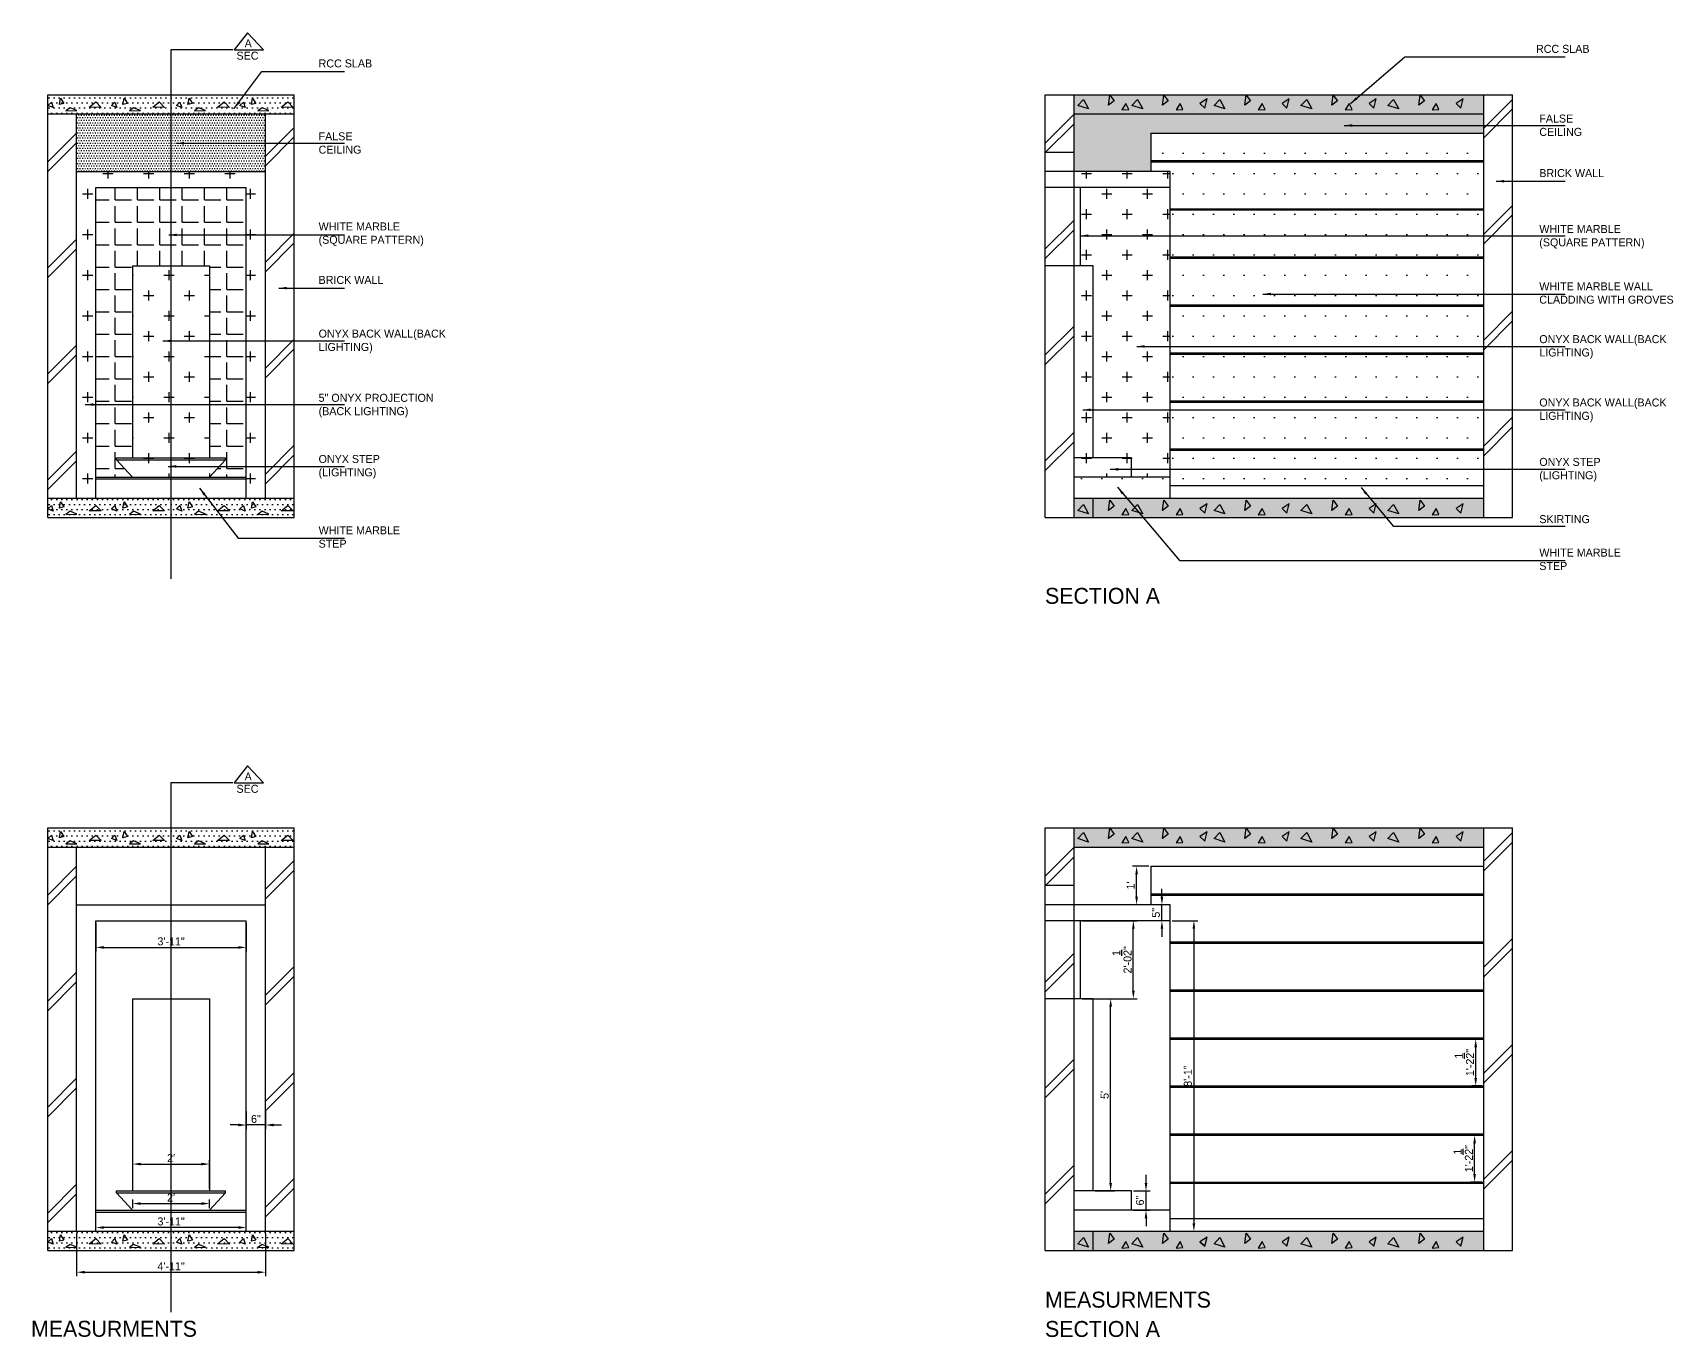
# Model space of a CAD drawing. Header units: millimetres. Extents: x 1176 to 3884, y -586 to 854.
# Drawn here: x 3020 to 3532, y -586 to -178 of the extents above; entities that cross this region are included whole.
import ezdxf

# ---------------------------------------------------------------- set-up
doc = ezdxf.new("R2010")
doc.units = ezdxf.units.MM
doc.dimstyles.new('ISO-25', dxfattribs={"dimtxt": 2.5, "dimasz": 2.5, "dimexe": 1.25, "dimexo": 0.625, "dimtad": 1, "dimlunit": 4, "dimtxsty": 'Standard', "dimcen": 2.5, "dimadec": 0, "dimazin": 0, "dimtfac": 1, "dimtmove": 0, "dimatfit": 3, "dimfxl": 1, "dimarcsym": 0})
pattern_1 = [(0, (140.552, 0), (6.35, 6.35), [3.175, -9.525]), (90, (142.14, -1.5875), (-6.35, 6.35), [3.175, -9.525])]

# ---------------------------------------------------------------- blocks, each defined once
blk = doc.blocks.new('*D29')
at = {"color": 0, "lineweight": -2}
for p, q in [((3039.43, -550.74), (3039.43, -550.12)), ((3083.93, -551.37), (3041.93, -551.37)), ((3086.43, -550.74), (3086.43, -550.12))]:
    blk.add_line(p, q, dxfattribs=at)
at = {"color": 0}
for points in [[(3041.93, -550.95), (3041.93, -551.78), (3039.43, -551.37)], [(3083.93, -550.95), (3083.93, -551.78), (3086.43, -551.37)]]:
    blk.add_solid(points, dxfattribs=at)
at = {"layer": 'Defpoints', "color": 0}
for p in [(3039.43, -551.37), (3039.43, -551.37), (3086.43, -551.37)]:
    blk.add_point(p, dxfattribs=at)
at = {"color": 0, "insert": (3062.93, -549.49), "char_height": 2.5, "attachment_point": 5}
blk.add_mtext('3\'-11"', dxfattribs=at)
blk = doc.blocks.new('*D30')
at = {"color": 0, "lineweight": -2}
for p, q in [((3050.93, -545.34), (3050.93, -542.64)), ((3074.93, -545.34), (3074.93, -542.64)), ((3053.43, -543.89), (3072.43, -543.89))]:
    blk.add_line(p, q, dxfattribs=at)
at = {"color": 0}
for points in [[(3053.43, -543.47), (3053.43, -544.31), (3050.93, -543.89)], [(3072.43, -543.47), (3072.43, -544.31), (3074.93, -543.89)]]:
    blk.add_solid(points, dxfattribs=at)
at = {"layer": 'Defpoints', "color": 0}
for p in [(3050.93, -545.96), (3074.93, -543.89), (3074.93, -545.96)]:
    blk.add_point(p, dxfattribs=at)
at = {"color": 0, "insert": (3062.93, -542.02), "char_height": 2.5, "attachment_point": 5}
blk.add_mtext("2'", dxfattribs=at)
blk = doc.blocks.new('*D31')
at = {"color": 0, "lineweight": -2}
for p, q in [((3050.93, -539.34), (3050.93, -530.31)), ((3053.43, -531.56), (3072.43, -531.56)), ((3074.93, -539.34), (3074.93, -530.31))]:
    blk.add_line(p, q, dxfattribs=at)
at = {"color": 0}
for points in [[(3053.43, -531.14), (3053.43, -531.97), (3050.93, -531.56)], [(3072.43, -531.14), (3072.43, -531.97), (3074.93, -531.56)]]:
    blk.add_solid(points, dxfattribs=at)
at = {"layer": 'Defpoints', "color": 0}
for p in [(3074.93, -531.56), (3050.93, -539.96), (3074.93, -539.96)]:
    blk.add_point(p, dxfattribs=at)
at = {"color": 0, "insert": (3062.93, -529.68), "char_height": 2.5, "attachment_point": 5}
blk.add_mtext("2'", dxfattribs=at)
blk = doc.blocks.new('*D32')
at = {"color": 0, "lineweight": -2}
for p, q in [((3039.43, -456.21), (3039.43, -465.16)), ((3086.43, -456.21), (3086.43, -465.16)), ((3041.93, -463.91), (3083.93, -463.91))]:
    blk.add_line(p, q, dxfattribs=at)
at = {"color": 0}
for points in [[(3041.93, -463.5), (3041.93, -464.33), (3039.43, -463.91)], [(3083.93, -463.5), (3083.93, -464.33), (3086.43, -463.91)]]:
    blk.add_solid(points, dxfattribs=at)
at = {"layer": 'Defpoints', "color": 0}
for p in [(3039.43, -455.59), (3086.43, -455.59), (3086.43, -463.91)]:
    blk.add_point(p, dxfattribs=at)
at = {"color": 0, "insert": (3062.93, -462.04), "char_height": 2.5, "attachment_point": 5}
blk.add_mtext('3\'-11"', dxfattribs=at)
blk = doc.blocks.new('*D33')
at = {"color": 0, "lineweight": -2}
for p, q in [((3086.43, -515.09), (3086.43, -520.61)), ((3092.43, -515.09), (3092.43, -520.61)), ((3083.93, -519.36), (3081.43, -519.36)), ((3092.43, -519.36), (3086.43, -519.36)), ((3094.93, -519.36), (3097.43, -519.36))]:
    blk.add_line(p, q, dxfattribs=at)
at = {"color": 0}
for points in [[(3083.93, -518.95), (3083.93, -519.78), (3086.43, -519.36)], [(3094.93, -518.95), (3094.93, -519.78), (3092.43, -519.36)]]:
    blk.add_solid(points, dxfattribs=at)
at = {"layer": 'Defpoints', "color": 0}
for p in [(3086.43, -514.47), (3092.43, -514.47), (3086.43, -519.36)]:
    blk.add_point(p, dxfattribs=at)
at = {"color": 0, "insert": (3089.43, -517.49), "char_height": 2.5, "attachment_point": 5}
blk.add_mtext('6"', dxfattribs=at)
blk = doc.blocks.new('*D34')
at = {"color": 0, "lineweight": -2}
for p, q in [((3033.43, -553.19), (3033.43, -566.58)), ((3092.43, -553.19), (3092.43, -566.58)), ((3035.93, -565.33), (3089.93, -565.33))]:
    blk.add_line(p, q, dxfattribs=at)
at = {"color": 0}
for points in [[(3035.93, -564.91), (3035.93, -565.75), (3033.43, -565.33)], [(3089.93, -564.91), (3089.93, -565.75), (3092.43, -565.33)]]:
    blk.add_solid(points, dxfattribs=at)
at = {"layer": 'Defpoints', "color": 0}
for p in [(3033.43, -552.56), (3092.43, -552.56), (3092.43, -565.33)]:
    blk.add_point(p, dxfattribs=at)
at = {"color": 0, "insert": (3062.93, -563.45), "char_height": 2.5, "attachment_point": 5}
blk.add_mtext('4\'-11"', dxfattribs=at)
blk = doc.blocks.new('*D35')
at = {"color": 0, "lineweight": -2}
for p, q in [((3367.48, -537.46), (3367.48, -534.96)), ((3363.62, -539.96), (3368.73, -539.96)), ((3367.48, -545.96), (3367.48, -539.96)), ((3363.62, -545.96), (3368.73, -545.96)), ((3367.48, -548.46), (3367.48, -550.96))]:
    blk.add_line(p, q, dxfattribs=at)
at = {"color": 0}
for points in [[(3367.06, -537.46), (3367.89, -537.46), (3367.48, -539.96)], [(3367.06, -548.46), (3367.89, -548.46), (3367.48, -545.96)]]:
    blk.add_solid(points, dxfattribs=at)
at = {"layer": 'Defpoints', "color": 0}
for p in [(3363, -539.96), (3367.48, -539.96), (3363, -545.96)]:
    blk.add_point(p, dxfattribs=at)
at = {"color": 0, "insert": (3365.6, -542.96), "char_height": 2.5, "attachment_point": 5, "rotation": 90}
blk.add_mtext('6"', dxfattribs=at)
blk = doc.blocks.new('*D37')
at = {"color": 0, "lineweight": -2}
for p, q in [((3351.62, -479.96), (3357.69, -479.96)), ((3356.44, -537.46), (3356.44, -482.46)), ((3351.62, -539.96), (3357.69, -539.96))]:
    blk.add_line(p, q, dxfattribs=at)
at = {"color": 0}
for points in [[(3356.02, -482.46), (3356.86, -482.46), (3356.44, -479.96)], [(3356.02, -537.46), (3356.86, -537.46), (3356.44, -539.96)]]:
    blk.add_solid(points, dxfattribs=at)
at = {"layer": 'Defpoints', "color": 0}
for p in [(3351, -479.96), (3356.44, -479.96), (3351, -539.96)]:
    blk.add_point(p, dxfattribs=at)
at = {"color": 0, "insert": (3354.57, -509.96), "char_height": 2.5, "attachment_point": 5, "rotation": 90}
blk.add_mtext("5'", dxfattribs=at)
blk = doc.blocks.new('*D38')
at = {"color": 0, "lineweight": -2}
for p, q in [((3375.62, -455.59), (3383.69, -455.59)), ((3382.44, -458.09), (3382.44, -550.06)), ((3375.62, -552.56), (3383.69, -552.56))]:
    blk.add_line(p, q, dxfattribs=at)
at = {"color": 0}
for points in [[(3382.02, -458.09), (3382.85, -458.09), (3382.44, -455.59)], [(3382.02, -550.06), (3382.85, -550.06), (3382.44, -552.56)]]:
    blk.add_solid(points, dxfattribs=at)
at = {"layer": 'Defpoints', "color": 0}
for p in [(3375, -455.59), (3375, -552.56), (3382.44, -552.56)]:
    blk.add_point(p, dxfattribs=at)
at = {"color": 0, "insert": (3380.56, -504.08), "char_height": 2.5, "attachment_point": 5, "rotation": 90}
blk.add_mtext('8\'-1"', dxfattribs=at)
blk = doc.blocks.new('*D39')
at = {"color": 0, "lineweight": -2}
for p, q in [((3347.62, -455.59), (3364.77, -455.59)), ((3363.52, -477.46), (3363.52, -458.09)), ((3347.62, -479.96), (3364.77, -479.96))]:
    blk.add_line(p, q, dxfattribs=at)
at = {"color": 0}
for points in [[(3363.11, -458.09), (3363.94, -458.09), (3363.52, -455.59)], [(3363.11, -477.46), (3363.94, -477.46), (3363.52, -479.96)]]:
    blk.add_solid(points, dxfattribs=at)
at = {"layer": 'Defpoints', "color": 0}
for p in [(3347, -455.59), (3363.52, -455.59), (3347, -479.96)]:
    blk.add_point(p, dxfattribs=at)
at = {"color": 0, "insert": (3359.98, -467.78), "char_height": 2.5, "attachment_point": 5, "rotation": 90}
blk.add_mtext('2\'-0{\\H1.000000x;\\S1/2;}"', dxfattribs=at)
blk = doc.blocks.new('*D40')
at = {"color": 0, "lineweight": -2}
for p, q in [((3368.37, -438.56), (3363.3, -438.56)), ((3364.55, -448.09), (3364.55, -441.06)), ((3368.37, -450.59), (3363.3, -450.59))]:
    blk.add_line(p, q, dxfattribs=at)
at = {"color": 0}
for points in [[(3364.13, -441.06), (3364.96, -441.06), (3364.55, -438.56)], [(3364.13, -448.09), (3364.96, -448.09), (3364.55, -450.59)]]:
    blk.add_solid(points, dxfattribs=at)
at = {"layer": 'Defpoints', "color": 0}
for p in [(3364.55, -438.56), (3369, -438.56), (3369, -450.59)]:
    blk.add_point(p, dxfattribs=at)
at = {"color": 0, "insert": (3362.67, -444.58), "char_height": 2.5, "attachment_point": 5, "rotation": 90}
blk.add_mtext("1'", dxfattribs=at)
blk = doc.blocks.new('*D41')
at = {"color": 0, "lineweight": -2}
for p, q in [((3372.45, -448.09), (3372.45, -445.59)), ((3374.37, -450.59), (3371.2, -450.59)), ((3372.45, -455.59), (3372.45, -450.59)), ((3374.37, -455.59), (3371.2, -455.59)), ((3372.45, -458.09), (3372.45, -460.59))]:
    blk.add_line(p, q, dxfattribs=at)
at = {"color": 0}
for points in [[(3372.03, -448.09), (3372.86, -448.09), (3372.45, -450.59)], [(3372.03, -458.09), (3372.86, -458.09), (3372.45, -455.59)]]:
    blk.add_solid(points, dxfattribs=at)
at = {"layer": 'Defpoints', "color": 0}
for p in [(3372.45, -450.59), (3375, -450.59), (3375, -455.59)]:
    blk.add_point(p, dxfattribs=at)
at = {"color": 0, "insert": (3370.57, -453.09), "char_height": 2.5, "attachment_point": 5, "rotation": 90}
blk.add_mtext('5"', dxfattribs=at)
blk = doc.blocks.new('*D42')
at = {"color": 0, "lineweight": -2}
for p, q in [((3472.37, -522.56), (3468.88, -522.56)), ((3470.13, -534.66), (3470.13, -525.06)), ((3472.37, -537.16), (3468.88, -537.16))]:
    blk.add_line(p, q, dxfattribs=at)
at = {"color": 0}
for points in [[(3469.71, -525.06), (3470.54, -525.06), (3470.13, -522.56)], [(3469.71, -534.66), (3470.54, -534.66), (3470.13, -537.16)]]:
    blk.add_solid(points, dxfattribs=at)
at = {"layer": 'Defpoints', "color": 0}
for p in [(3470.13, -522.56), (3473, -522.56), (3473, -537.16)]:
    blk.add_point(p, dxfattribs=at)
at = {"color": 0, "insert": (3466.58, -529.86), "char_height": 2.5, "attachment_point": 5, "rotation": 90}
blk.add_mtext('1\'-2{\\H1.000000x;\\S1/2;}"', dxfattribs=at)
blk = doc.blocks.new('*D43')
at = {"color": 0, "lineweight": -2}
for p, q in [((3472.37, -492.56), (3469.22, -492.56)), ((3470.47, -504.66), (3470.47, -495.06)), ((3472.37, -507.16), (3469.22, -507.16))]:
    blk.add_line(p, q, dxfattribs=at)
at = {"color": 0}
for points in [[(3470.06, -495.06), (3470.89, -495.06), (3470.47, -492.56)], [(3470.06, -504.66), (3470.89, -504.66), (3470.47, -507.16)]]:
    blk.add_solid(points, dxfattribs=at)
at = {"layer": 'Defpoints', "color": 0}
for p in [(3470.47, -492.56), (3473, -492.56), (3473, -507.16)]:
    blk.add_point(p, dxfattribs=at)
at = {"color": 0, "insert": (3466.93, -499.86), "char_height": 2.5, "attachment_point": 5, "rotation": 90}
blk.add_mtext('1\'-2{\\H1.000000x;\\S1/2;}"', dxfattribs=at)

msp = doc.modelspace()

# ---------------------------------------------------------------- hatches: boundary and pattern name
h = msp.add_hatch()
h.set_pattern_fill('DOTS', color=256, style=0)
h.set_pattern_definition([(0, (1685.754, -1482.8832), (0.79375, 1.5875), [0, -1.5875])])
h.paths.add_polyline_path([(3024.427, -197.634), (3024.427, -203.634), (3101.427, -203.634), (3101.427, -197.634)])
h.paths.add_polyline_path([(3101.427, -329.634), (3101.427, -323.634), (3024.427, -323.634), (3024.427, -329.634)])
h = msp.add_hatch()
h.set_pattern_fill('JIS_LC_8A', color=256, scale=3, style=0)
h.set_pattern_definition([(45, (1615.526, -907.326), (-16.5463, 16.5463), []), (45, (1618.526, -907.326), (-16.5463, 16.5463), [])])
h.paths.add_polyline_path([(3336, -329.634), (3345, -329.634), (3345, -197.634), (3336, -197.634)])
h.paths.add_polyline_path([(3482, -197.634), (3473, -197.634), (3473, -329.634), (3482, -329.634)])
h = msp.add_hatch()
h.set_pattern_fill('DOTS', color=256, style=0)
h.set_pattern_definition([(0, (1615.5258, -1482.8832), (0.79375, 1.5875), [0, -1.5875])])
h.paths.add_polyline_path([(3345, -197.634), (3345, -203.634), (3473, -203.634), (3473, -197.634)])
h.paths.add_polyline_path([(3345, -323.634), (3345, -329.634), (3473, -329.634), (3473, -323.634)])
h = msp.add_hatch()
h.set_pattern_fill('JIS_LC_8A', color=256, scale=3, style=0)
h.paths.add_polyline_path([(3101.427, -203.634), (3092.427, -203.634), (3092.427, -323.634), (3101.427, -323.634)])
h.paths.add_polyline_path([(3033.427, -203.634), (3024.427, -203.634), (3024.427, -323.634), (3033.427, -323.634)])
h = msp.add_hatch()
h.set_pattern_fill('DOTS', color=256, scale=0.5, style=0)
h.paths.add_polyline_path([(3092.427, -221.656), (3092.427, -203.634), (3033.427, -203.634), (3033.427, -221.656)])
h = msp.add_hatch()
h.set_pattern_fill('DOTS', color=256, scale=0.5, style=0)
h.set_pattern_definition([(0, (140.55225, 0), (0.396875, 0.79375), [0, -0.79375])])
h.paths.add_polyline_path([(3345, -203.634), (3345, -221.656), (3369, -221.656), (3369, -209.634), (3473, -209.634), (3473, -203.634)])
h = msp.add_hatch()
h.set_pattern_fill('DOTS', color=256, scale=4, style=0)
h.set_pattern_definition([(0, (140.552, 0), (3.175, 6.35), [0, -6.35])])
h.paths.add_polyline_path([(3375, -248.634), (3375, -263.234), (3473, -263.234), (3473, -248.634)])
h.paths.add_polyline_path([(3369, -209.634), (3369, -218.234), (3473, -218.234), (3473, -209.634)])
h.paths.add_polyline_path([(3473, -233.234), (3473, -218.634), (3369, -218.634), (3369, -221.656), (3375, -221.656), (3375, -233.234)])
h.paths.add_polyline_path([(3375, -233.634), (3375, -248.234), (3473, -248.234), (3473, -233.634)])
h.paths.add_polyline_path([(3375, -263.634), (3375, -278.234), (3473, -278.234), (3473, -263.634)])
h.paths.add_polyline_path([(3375, -278.634), (3375, -293.234), (3473, -293.234), (3473, -278.634)])
h.paths.add_polyline_path([(3375, -293.634), (3375, -308.234), (3473, -308.234), (3473, -293.634)])
h.paths.add_polyline_path([(3375, -308.634), (3375, -319.634), (3473, -319.634), (3473, -308.634)])
h.paths.add_polyline_path([(3375, -323.634), (3375, -317.034), (3345, -317.034), (3345, -323.634)])
h = msp.add_hatch()
h.set_pattern_fill('CROSS', color=256, style=0)
h.paths.add_polyline_path([(3039.427, -221.656), (3033.427, -221.656), (3033.427, -323.634), (3039.427, -323.634)])
h.paths.add_polyline_path([(3092.427, -221.656), (3039.427, -221.656), (3039.427, -226.656), (3092.427, -226.656)])
h.paths.add_polyline_path([(3092.427, -226.656), (3086.427, -226.656), (3086.427, -323.634), (3092.427, -323.634)])
h = msp.add_hatch()
h.set_pattern_fill('CROSS', color=256, style=0)
h.set_pattern_definition(pattern_1)
h.paths.add_polyline_path([(3375, -226.656), (3375, -221.656), (3345, -221.656), (3345, -226.656)])
h = msp.add_hatch()
h.set_pattern_fill('ANGLE', color=256, style=0)
h.set_pattern_definition([(0, (0, 0), (0, 6.985), [5.08, -1.905]), (90, (0, 0), (-6.985, 4e-16), [5.08, -1.905])])
h.paths.add_polyline_path([(3086.427, -226.656), (3039.427, -226.656), (3039.427, -317.034), (3050.927, -317.034), (3045.927, -311.634), (3045.927, -311.034), (3050.927, -311.034), (3050.927, -251.034), (3074.927, -251.034), (3074.927, -311.034), (3079.927, -311.034), (3079.927, -311.634), (3074.927, -317.034), (3086.427, -317.034)])
h = msp.add_hatch()
h.set_pattern_fill('CROSS', color=256, style=0)
h.set_pattern_definition(pattern_1)
h.paths.add_polyline_path([(3351, -311.034), (3363, -311.034), (3363, -317.034), (3375, -317.034), (3375, -226.656), (3345, -226.656), (3345, -251.034), (3351, -251.034)])
h = msp.add_hatch()
h.set_pattern_fill('CROSS', color=256, style=0)
h.paths.add_polyline_path([(3074.927, -251.034), (3050.927, -251.034), (3050.927, -311.034), (3074.927, -311.034)])
h = msp.add_hatch()
h.set_pattern_fill('CROSS', color=256, style=0)
h.set_pattern_definition(pattern_1)
h.paths.add_polyline_path([(3345, -311.034), (3351, -311.034), (3351, -251.034), (3345, -251.034)])
h = msp.add_hatch()
h.set_pattern_fill('CROSS', color=256, style=0)
h.paths.add_polyline_path([(3079.927, -311.634), (3045.927, -311.634), (3050.927, -317.034), (3074.927, -317.034)])
h.paths.add_polyline_path([(3079.927, -311.034), (3045.927, -311.034), (3045.927, -311.634), (3079.927, -311.634)])
h = msp.add_hatch()
h.set_pattern_fill('CROSS', color=256, style=0)
h.set_pattern_definition(pattern_1)
h.paths.add_polyline_path([(3363, -317.034), (3363, -311.034), (3345, -311.034), (3345, -317.034)])
h = msp.add_hatch()
h.set_pattern_fill('DOTS', color=256, style=0)
h.set_pattern_definition([(0, (1685.754, -1711.8137), (0.79375, 1.5875), [0, -1.5875])])
h.paths.add_polyline_path([(3024.427, -426.564), (3024.427, -432.564), (3101.427, -432.564), (3101.427, -426.564)])
h.paths.add_polyline_path([(3101.427, -558.564), (3101.427, -552.564), (3024.427, -552.564), (3024.427, -558.564)])
h = msp.add_hatch()
h.set_pattern_fill('JIS_LC_8A', color=256, scale=3, style=0)
h.set_pattern_definition([(45, (1615.526, -1136.256), (-16.5463, 16.5463), []), (45, (1618.526, -1136.256), (-16.5463, 16.5463), [])])
h.paths.add_polyline_path([(3336, -558.564), (3345, -558.564), (3345, -426.564), (3336, -426.564)])
h.paths.add_polyline_path([(3482, -426.564), (3473, -426.564), (3473, -558.564), (3482, -558.564)])
h = msp.add_hatch()
h.set_pattern_fill('DOTS', color=256, style=0)
h.set_pattern_definition([(0, (1615.5258, -1711.8137), (0.79375, 1.5875), [0, -1.5875])])
h.paths.add_polyline_path([(3345, -426.564), (3345, -432.564), (3473, -432.564), (3473, -426.564)])
h.paths.add_polyline_path([(3345, -552.564), (3345, -558.564), (3473, -558.564), (3473, -552.564)])
h = msp.add_hatch()
h.set_pattern_fill('JIS_LC_8A', color=256, scale=3, style=0)
h.set_pattern_definition([(45, (0, -228.93), (-16.5463, 16.5463), []), (45, (3, -228.93), (-16.5463, 16.5463), [])])
h.paths.add_polyline_path([(3101.427, -432.564), (3092.427, -432.564), (3092.427, -552.564), (3101.427, -552.564)])
h.paths.add_polyline_path([(3033.427, -432.564), (3024.427, -432.564), (3024.427, -552.564), (3033.427, -552.564)])

# ---------------------------------------------------------------- linework, layer by layer
for p, q in [((3086.804, -178.313), (3082.601, -183.595)), ((3091.798, -183.595), (3086.804, -178.313)), ((3062.927, -348.854), (3062.927, -183.524)), ((3062.927, -183.524), (3082.203, -183.524)), ((3082.601, -183.595), (3091.798, -183.595)), ((3024.427, -329.634), (3024.427, -197.634)), ((3024.427, -197.634), (3101.427, -197.634)), ((3028.056, -200.741), (3028.401, -198.747)), ((3028.401, -198.747), (3029.461, -200.36)), ((3047.906, -200.741), (3048.251, -198.747)), ((3048.251, -198.747), (3049.311, -200.36)), ((3068.211, -200.741), (3068.556, -198.747)), ((3068.556, -198.747), (3069.616, -200.36)), ((3088.026, -200.741), (3088.371, -198.747)), ((3088.371, -198.747), (3089.431, -200.36)), ((3101.427, -329.634), (3101.427, -197.634)), ((3336, -329.634), (3336, -197.634)), ((3336, -197.634), (3482, -197.634)), ((3345, -329.634), (3345, -197.634)), ((3346.146, -201.006), (3347.925, -199.088)), ((3347.925, -199.088), (3349.561, -202.072)), ((3355.75, -200.935), (3356.177, -197.738)), ((3357.529, -199.585), (3355.75, -200.935)), ((3356.177, -197.738), (3357.529, -199.585)), ((3363.056, -201.006), (3364.835, -199.088)), ((3364.835, -199.088), (3366.471, -202.072)), ((3372.66, -200.935), (3373.087, -197.738)), ((3374.439, -199.585), (3372.66, -200.935)), ((3373.087, -197.738), (3374.439, -199.585)), ((3386.562, -198.918), (3384.346, -200.376)), ((3385.848, -201.797), (3386.562, -198.918)), ((3388.724, -201.006), (3390.503, -199.088)), ((3390.503, -199.088), (3392.139, -202.072)), ((3398.328, -200.935), (3398.755, -197.738)), ((3400.107, -199.585), (3398.328, -200.935)), ((3398.755, -197.738), (3400.107, -199.585)), ((3412.23, -198.918), (3410.015, -200.376)), ((3411.517, -201.797), (3412.23, -198.918)), ((3415.895, -201.006), (3417.674, -199.088)), ((3417.674, -199.088), (3419.31, -202.072)), ((3425.499, -200.935), (3425.926, -197.738)), ((3427.278, -199.585), (3425.499, -200.935)), ((3425.926, -197.738), (3427.278, -199.585)), ((3439.4, -198.918), (3437.185, -200.376)), ((3438.687, -201.797), (3439.4, -198.918)), ((3443.066, -201.006), (3444.844, -199.088)), ((3444.844, -199.088), (3446.48, -202.072)), ((3452.67, -200.935), (3453.097, -197.738)), ((3454.448, -199.585), (3452.67, -200.935)), ((3453.097, -197.738), (3454.448, -199.585)), ((3466.571, -198.918), (3464.356, -200.376)), ((3465.858, -201.797), (3466.571, -198.918)), ((3473, -329.634), (3473, -197.634)), ((3482, -329.634), (3482, -197.634)), ((3024.427, -200.975), (3025.554, -199.919)), ((3026.134, -201.64), (3024.427, -200.975)), ((3024.427, -203.634), (3101.427, -203.634)), ((3025.554, -199.919), (3026.134, -201.64)), ((3029.461, -200.36), (3028.056, -200.741)), ((3031.375, -201.729), (3030.057, -202.673)), ((3030.057, -202.673), (3033.53, -202.58)), ((3033.53, -202.58), (3031.375, -201.729)), ((3033.427, -323.634), (3033.427, -203.634)), ((3033.427, -323.634), (3033.427, -203.634)), ((3037.327, -201.568), (3039.385, -199.884)), ((3041.071, -201.593), (3037.327, -201.568)), ((3039.385, -199.884), (3041.071, -201.593)), ((3044.277, -200.975), (3045.404, -199.919)), ((3045.984, -201.64), (3044.277, -200.975)), ((3045.404, -199.919), (3045.984, -201.64)), ((3049.311, -200.36), (3047.906, -200.741)), ((3051.225, -201.729), (3049.906, -202.673)), ((3049.906, -202.673), (3053.38, -202.58)), ((3053.38, -202.58), (3051.225, -201.729)), ((3057.177, -201.568), (3059.235, -199.884)), ((3060.921, -201.593), (3057.177, -201.568)), ((3059.235, -199.884), (3060.921, -201.593)), ((3064.582, -200.975), (3065.708, -199.919)), ((3066.289, -201.64), (3064.582, -200.975)), ((3065.708, -199.919), (3066.289, -201.64)), ((3069.616, -200.36), (3068.211, -200.741)), ((3071.529, -201.729), (3070.211, -202.673)), ((3070.211, -202.673), (3073.685, -202.58)), ((3073.685, -202.58), (3071.529, -201.729)), ((3077.481, -201.568), (3079.54, -199.884)), ((3081.226, -201.593), (3077.481, -201.568)), ((3079.54, -199.884), (3081.226, -201.593)), ((3084.397, -200.975), (3085.524, -199.919)), ((3086.104, -201.64), (3084.397, -200.975)), ((3085.524, -199.919), (3086.104, -201.64)), ((3089.431, -200.36), (3088.026, -200.741)), ((3091.344, -201.729), (3090.026, -202.673)), ((3090.026, -202.673), (3093.5, -202.58)), ((3093.5, -202.58), (3091.344, -201.729)), ((3092.427, -323.634), (3092.427, -203.634)), ((3097.297, -201.568), (3099.355, -199.884)), ((3101.041, -201.593), (3097.297, -201.568)), ((3099.355, -199.884), (3101.041, -201.593)), ((3345, -203.634), (3473, -203.634)), ((3349.561, -202.072), (3346.146, -201.006)), ((3361.228, -200.367), (3359.948, -202.356)), ((3359.948, -202.356), (3362.082, -202.214)), ((3362.082, -202.214), (3361.228, -200.367)), ((3366.471, -202.072), (3363.056, -201.006)), ((3378.138, -200.367), (3376.858, -202.356)), ((3376.858, -202.356), (3378.992, -202.214)), ((3378.992, -202.214), (3378.138, -200.367)), ((3385.848, -201.797), (3384.346, -200.376)), ((3384.346, -200.376), (3385.848, -201.797)), ((3392.139, -202.072), (3388.724, -201.006)), ((3403.806, -200.367), (3402.526, -202.356)), ((3402.526, -202.356), (3404.66, -202.214)), ((3404.66, -202.214), (3403.806, -200.367)), ((3411.517, -201.797), (3410.015, -200.376)), ((3410.015, -200.376), (3411.517, -201.797)), ((3419.31, -202.072), (3415.895, -201.006)), ((3430.977, -200.367), (3429.697, -202.356)), ((3429.697, -202.356), (3431.831, -202.214)), ((3431.831, -202.214), (3430.977, -200.367)), ((3438.687, -201.797), (3437.185, -200.376)), ((3437.185, -200.376), (3438.687, -201.797)), ((3446.48, -202.072), (3443.066, -201.006)), ((3458.148, -200.367), (3456.867, -202.356)), ((3456.867, -202.356), (3459.001, -202.214)), ((3459.001, -202.214), (3458.148, -200.367)), ((3465.858, -201.797), (3464.356, -200.376)), ((3464.356, -200.376), (3465.858, -201.797)), ((3369, -209.634), (3473, -209.634)), ((3369, -209.634), (3369, -221.656)), ((3345, -215.656), (3336, -215.656)), ((3369, -218.234), (3473, -218.234)), ((3369, -218.634), (3473, -218.634)), ((3033.427, -221.656), (3092.427, -221.656)), ((3375, -221.656), (3336, -221.656)), ((3375, -323.634), (3375, -221.656)), ((3039.427, -323.634), (3039.427, -226.656)), ((3039.427, -226.656), (3086.427, -226.656)), ((3086.427, -323.634), (3086.427, -226.656)), ((3375, -226.656), (3336, -226.656)), ((3347, -251.034), (3347, -226.656)), ((3375, -233.234), (3473, -233.234)), ((3375, -233.634), (3473, -233.634)), ((3050.927, -251.034), (3050.927, -311.034)), ((3050.927, -251.034), (3074.927, -251.034)), ((3074.927, -251.034), (3074.927, -311.034)), ((3351, -251.034), (3336, -251.034)), ((3351, -311.034), (3351, -251.034)), ((3375, -248.234), (3473, -248.234)), ((3375, -248.634), (3473, -248.634)), ((3375, -263.234), (3473, -263.234)), ((3375, -263.634), (3473, -263.634)), ((3375, -278.234), (3473, -278.234)), ((3375, -278.634), (3473, -278.634)), ((3375, -293.234), (3473, -293.234)), ((3375, -293.634), (3473, -293.634)), ((3045.927, -311.034), (3079.927, -311.034)), ((3045.927, -311.634), (3045.927, -311.034)), ((3045.927, -311.634), (3079.927, -311.634)), ((3045.927, -311.634), (3050.927, -317.034)), ((3079.927, -311.634), (3074.927, -317.034)), ((3079.927, -311.634), (3079.927, -311.034)), ((3363, -311.034), (3345, -311.034)), ((3363, -317.034), (3363, -311.034)), ((3375, -308.234), (3473, -308.234)), ((3375, -308.634), (3473, -308.634)), ((3039.427, -317.034), (3086.427, -317.034)), ((3039.427, -317.634), (3086.427, -317.634)), ((3375, -317.034), (3345, -317.034)), ((3375, -323.634), (3375, -317.034)), ((3375, -319.634), (3473, -319.634)), ((3024.427, -323.634), (3101.427, -323.634)), ((3024.427, -326.975), (3025.554, -325.919)), ((3026.134, -327.64), (3024.427, -326.975)), ((3025.554, -325.919), (3026.134, -327.64)), ((3028.056, -326.741), (3028.401, -324.747)), ((3029.461, -326.36), (3028.056, -326.741)), ((3028.401, -324.747), (3029.461, -326.36)), ((3031.375, -327.729), (3030.057, -328.673)), ((3033.53, -328.58), (3031.375, -327.729)), ((3037.327, -327.568), (3039.385, -325.884)), ((3041.071, -327.593), (3037.327, -327.568)), ((3039.385, -325.884), (3041.071, -327.593)), ((3044.277, -326.975), (3045.404, -325.919)), ((3045.984, -327.64), (3044.277, -326.975)), ((3045.404, -325.919), (3045.984, -327.64)), ((3047.906, -326.741), (3048.251, -324.747)), ((3049.311, -326.36), (3047.906, -326.741)), ((3048.251, -324.747), (3049.311, -326.36)), ((3051.225, -327.729), (3049.906, -328.673)), ((3053.38, -328.58), (3051.225, -327.729)), ((3057.177, -327.568), (3059.235, -325.884)), ((3060.921, -327.593), (3057.177, -327.568)), ((3059.235, -325.884), (3060.921, -327.593)), ((3064.582, -326.975), (3065.708, -325.919)), ((3066.289, -327.64), (3064.582, -326.975)), ((3065.708, -325.919), (3066.289, -327.64)), ((3068.211, -326.741), (3068.556, -324.747)), ((3069.616, -326.36), (3068.211, -326.741)), ((3068.556, -324.747), (3069.616, -326.36)), ((3071.529, -327.729), (3070.211, -328.673)), ((3073.685, -328.58), (3071.529, -327.729)), ((3077.481, -327.568), (3079.54, -325.884)), ((3081.226, -327.593), (3077.481, -327.568)), ((3079.54, -325.884), (3081.226, -327.593)), ((3084.397, -326.975), (3085.524, -325.919)), ((3086.104, -327.64), (3084.397, -326.975)), ((3085.524, -325.919), (3086.104, -327.64)), ((3088.026, -326.741), (3088.371, -324.747)), ((3089.431, -326.36), (3088.026, -326.741)), ((3088.371, -324.747), (3089.431, -326.36)), ((3091.344, -327.729), (3090.026, -328.673)), ((3093.5, -328.58), (3091.344, -327.729)), ((3097.297, -327.568), (3099.355, -325.884)), ((3101.041, -327.593), (3097.297, -327.568)), ((3099.355, -325.884), (3101.041, -327.593)), ((3345, -323.634), (3473, -323.634)), ((3346.146, -327.499), (3347.925, -325.581)), ((3349.561, -328.565), (3346.146, -327.499)), ((3347.925, -325.581), (3349.561, -328.565)), ((3351, -329.634), (3351, -323.634)), ((3355.75, -327.428), (3356.177, -324.231)), ((3357.529, -326.078), (3355.75, -327.428)), ((3356.177, -324.231), (3357.529, -326.078)), ((3361.228, -326.86), (3359.948, -328.849)), ((3362.082, -328.707), (3361.228, -326.86)), ((3363.056, -327.499), (3364.835, -325.581)), ((3366.471, -328.565), (3363.056, -327.499)), ((3364.835, -325.581), (3366.471, -328.565)), ((3372.66, -327.428), (3373.087, -324.231)), ((3374.439, -326.078), (3372.66, -327.428)), ((3373.087, -324.231), (3374.439, -326.078)), ((3378.138, -326.86), (3376.858, -328.849)), ((3378.992, -328.707), (3378.138, -326.86)), ((3386.562, -325.411), (3384.346, -326.869)), ((3385.848, -328.29), (3384.346, -326.869)), ((3384.346, -326.869), (3385.848, -328.29)), ((3385.848, -328.29), (3386.562, -325.411)), ((3388.724, -327.499), (3390.503, -325.581)), ((3392.139, -328.565), (3388.724, -327.499)), ((3390.503, -325.581), (3392.139, -328.565)), ((3398.328, -327.428), (3398.755, -324.231)), ((3400.107, -326.078), (3398.328, -327.428)), ((3398.755, -324.231), (3400.107, -326.078)), ((3403.806, -326.86), (3402.526, -328.849)), ((3404.66, -328.707), (3403.806, -326.86)), ((3412.23, -325.411), (3410.015, -326.869)), ((3411.517, -328.29), (3410.015, -326.869)), ((3410.015, -326.869), (3411.517, -328.29)), ((3411.517, -328.29), (3412.23, -325.411)), ((3415.895, -327.499), (3417.674, -325.581)), ((3419.31, -328.565), (3415.895, -327.499)), ((3417.674, -325.581), (3419.31, -328.565)), ((3425.499, -327.428), (3425.926, -324.231)), ((3427.278, -326.078), (3425.499, -327.428)), ((3425.926, -324.231), (3427.278, -326.078)), ((3430.977, -326.86), (3429.697, -328.849)), ((3431.831, -328.707), (3430.977, -326.86)), ((3439.4, -325.411), (3437.185, -326.869)), ((3438.687, -328.29), (3437.185, -326.869)), ((3437.185, -326.869), (3438.687, -328.29)), ((3438.687, -328.29), (3439.4, -325.411)), ((3443.066, -327.499), (3444.844, -325.581)), ((3446.48, -328.565), (3443.066, -327.499)), ((3444.844, -325.581), (3446.48, -328.565)), ((3452.67, -327.428), (3453.097, -324.231)), ((3454.448, -326.078), (3452.67, -327.428)), ((3453.097, -324.231), (3454.448, -326.078)), ((3458.148, -326.86), (3456.867, -328.849)), ((3459.001, -328.707), (3458.148, -326.86)), ((3466.571, -325.411), (3464.356, -326.869)), ((3465.858, -328.29), (3464.356, -326.869)), ((3464.356, -326.869), (3465.858, -328.29)), ((3465.858, -328.29), (3466.571, -325.411)), ((3024.427, -329.634), (3101.427, -329.634)), ((3030.057, -328.673), (3033.53, -328.58)), ((3049.906, -328.673), (3053.38, -328.58)), ((3070.211, -328.673), (3073.685, -328.58)), ((3090.026, -328.673), (3093.5, -328.58)), ((3336, -329.634), (3482, -329.634)), ((3359.948, -328.849), (3362.082, -328.707)), ((3376.858, -328.849), (3378.992, -328.707)), ((3402.526, -328.849), (3404.66, -328.707)), ((3429.697, -328.849), (3431.831, -328.707)), ((3456.867, -328.849), (3459.001, -328.707)), ((3086.804, -407.244), (3082.601, -412.525)), ((3091.798, -412.525), (3086.804, -407.244)), ((3062.927, -577.785), (3062.927, -412.454)), ((3062.927, -412.454), (3082.203, -412.454)), ((3082.601, -412.525), (3091.798, -412.525)), ((3024.427, -558.564), (3024.427, -426.564)), ((3024.427, -426.564), (3101.427, -426.564)), ((3024.427, -429.906), (3025.554, -428.85)), ((3026.134, -430.57), (3024.427, -429.906)), ((3025.554, -428.85), (3026.134, -430.57)), ((3028.056, -429.672), (3028.401, -427.678)), ((3029.461, -429.29), (3028.056, -429.672)), ((3028.401, -427.678), (3029.461, -429.29)), ((3037.327, -430.498), (3039.385, -428.814)), ((3039.385, -428.814), (3041.071, -430.523)), ((3044.277, -429.906), (3045.404, -428.85)), ((3045.984, -430.57), (3044.277, -429.906)), ((3045.404, -428.85), (3045.984, -430.57)), ((3047.906, -429.672), (3048.251, -427.678)), ((3049.311, -429.29), (3047.906, -429.672)), ((3048.251, -427.678), (3049.311, -429.29)), ((3057.177, -430.498), (3059.235, -428.814)), ((3059.235, -428.814), (3060.921, -430.523)), ((3064.582, -429.906), (3065.708, -428.85)), ((3066.289, -430.57), (3064.582, -429.906)), ((3065.708, -428.85), (3066.289, -430.57)), ((3068.211, -429.672), (3068.556, -427.678)), ((3069.616, -429.29), (3068.211, -429.672)), ((3068.556, -427.678), (3069.616, -429.29)), ((3077.481, -430.498), (3079.54, -428.814)), ((3079.54, -428.814), (3081.226, -430.523)), ((3084.397, -429.906), (3085.524, -428.85)), ((3086.104, -430.57), (3084.397, -429.906)), ((3085.524, -428.85), (3086.104, -430.57)), ((3088.026, -429.672), (3088.371, -427.678)), ((3089.431, -429.29), (3088.026, -429.672)), ((3088.371, -427.678), (3089.431, -429.29)), ((3097.297, -430.498), (3099.355, -428.814)), ((3099.355, -428.814), (3101.041, -430.523)), ((3101.427, -558.564), (3101.427, -426.564)), ((3336, -558.564), (3336, -426.564)), ((3336, -426.564), (3482, -426.564)), ((3345, -558.564), (3345, -426.564)), ((3346.146, -429.937), (3347.925, -428.018)), ((3349.561, -431.003), (3346.146, -429.937)), ((3347.925, -428.018), (3349.561, -431.003)), ((3355.75, -429.866), (3356.177, -426.668)), ((3357.529, -428.516), (3355.75, -429.866)), ((3356.177, -426.668), (3357.529, -428.516)), ((3361.228, -429.297), (3359.948, -431.287)), ((3362.082, -431.145), (3361.228, -429.297)), ((3363.056, -429.937), (3364.835, -428.018)), ((3366.471, -431.003), (3363.056, -429.937)), ((3364.835, -428.018), (3366.471, -431.003)), ((3372.66, -429.866), (3373.087, -426.668)), ((3374.439, -428.516), (3372.66, -429.866)), ((3373.087, -426.668), (3374.439, -428.516)), ((3378.138, -429.297), (3376.858, -431.287)), ((3378.992, -431.145), (3378.138, -429.297)), ((3386.562, -427.849), (3384.346, -429.307)), ((3385.848, -430.728), (3384.346, -429.307)), ((3384.346, -429.307), (3385.848, -430.728)), ((3385.848, -430.728), (3386.562, -427.849)), ((3388.724, -429.937), (3390.503, -428.018)), ((3392.139, -431.003), (3388.724, -429.937)), ((3390.503, -428.018), (3392.139, -431.003)), ((3398.328, -429.866), (3398.755, -426.668)), ((3400.107, -428.516), (3398.328, -429.866)), ((3398.755, -426.668), (3400.107, -428.516)), ((3403.806, -429.297), (3402.526, -431.287)), ((3404.66, -431.145), (3403.806, -429.297)), ((3412.23, -427.849), (3410.015, -429.307)), ((3411.517, -430.728), (3410.015, -429.307)), ((3410.015, -429.307), (3411.517, -430.728)), ((3411.517, -430.728), (3412.23, -427.849)), ((3415.895, -429.937), (3417.674, -428.018)), ((3419.31, -431.003), (3415.895, -429.937)), ((3417.674, -428.018), (3419.31, -431.003)), ((3425.499, -429.866), (3425.926, -426.668)), ((3427.278, -428.516), (3425.499, -429.866)), ((3425.926, -426.668), (3427.278, -428.516)), ((3430.977, -429.297), (3429.697, -431.287)), ((3431.831, -431.145), (3430.977, -429.297)), ((3439.4, -427.849), (3437.185, -429.307)), ((3438.687, -430.728), (3437.185, -429.307)), ((3437.185, -429.307), (3438.687, -430.728)), ((3438.687, -430.728), (3439.4, -427.849)), ((3443.066, -429.937), (3444.844, -428.018)), ((3446.48, -431.003), (3443.066, -429.937)), ((3444.844, -428.018), (3446.48, -431.003)), ((3452.67, -429.866), (3453.097, -426.668)), ((3454.448, -428.516), (3452.67, -429.866)), ((3453.097, -426.668), (3454.448, -428.516)), ((3458.148, -429.297), (3456.867, -431.287)), ((3459.001, -431.145), (3458.148, -429.297)), ((3466.571, -427.849), (3464.356, -429.307)), ((3465.858, -430.728), (3464.356, -429.307)), ((3464.356, -429.307), (3465.858, -430.728)), ((3465.858, -430.728), (3466.571, -427.849)), ((3473, -558.564), (3473, -426.564)), ((3482, -558.564), (3482, -426.564)), ((3024.427, -432.564), (3101.427, -432.564)), ((3031.375, -430.659), (3030.057, -431.604)), ((3030.057, -431.604), (3033.53, -431.511)), ((3033.53, -431.511), (3031.375, -430.659)), ((3033.427, -552.564), (3033.427, -432.564)), ((3033.427, -552.564), (3033.427, -432.564)), ((3041.071, -430.523), (3037.327, -430.498)), ((3051.225, -430.659), (3049.906, -431.604)), ((3049.906, -431.604), (3053.38, -431.511)), ((3053.38, -431.511), (3051.225, -430.659)), ((3060.921, -430.523), (3057.177, -430.498)), ((3071.529, -430.659), (3070.211, -431.604)), ((3070.211, -431.604), (3073.685, -431.511)), ((3073.685, -431.511), (3071.529, -430.659)), ((3081.226, -430.523), (3077.481, -430.498)), ((3091.344, -430.659), (3090.026, -431.604)), ((3090.026, -431.604), (3093.5, -431.511)), ((3093.5, -431.511), (3091.344, -430.659)), ((3092.427, -552.564), (3092.427, -432.564)), ((3101.041, -430.523), (3097.297, -430.498)), ((3345, -432.564), (3473, -432.564)), ((3359.948, -431.287), (3362.082, -431.145)), ((3376.858, -431.287), (3378.992, -431.145)), ((3402.526, -431.287), (3404.66, -431.145)), ((3429.697, -431.287), (3431.831, -431.145)), ((3456.867, -431.287), (3459.001, -431.145)), ((3369, -438.564), (3473, -438.564)), ((3369, -438.564), (3369, -450.586)), ((3345, -444.586), (3336, -444.586)), ((3033.427, -450.586), (3092.427, -450.586)), ((3375, -450.586), (3336, -450.586)), ((3369, -447.164), (3473, -447.164)), ((3369, -447.564), (3473, -447.564)), ((3375, -552.564), (3375, -450.586)), ((3039.427, -552.564), (3039.427, -455.586)), ((3039.427, -455.586), (3086.427, -455.586)), ((3086.427, -552.564), (3086.427, -455.586)), ((3375, -455.586), (3336, -455.586)), ((3347, -479.964), (3347, -455.586)), ((3375, -462.164), (3473, -462.164)), ((3375, -462.564), (3473, -462.564)), ((3050.927, -479.964), (3074.927, -479.964)), ((3050.927, -479.964), (3050.927, -539.964)), ((3074.927, -479.964), (3074.927, -539.964)), ((3351, -479.964), (3336, -479.964)), ((3351, -539.964), (3351, -479.964)), ((3375, -477.164), (3473, -477.164)), ((3375, -477.564), (3473, -477.564)), ((3375, -492.164), (3473, -492.164)), ((3375, -492.564), (3473, -492.564)), ((3375, -507.164), (3473, -507.164)), ((3375, -507.564), (3473, -507.564)), ((3375, -522.164), (3473, -522.164)), ((3375, -522.564), (3473, -522.564)), ((3375, -537.164), (3473, -537.164)), ((3375, -537.564), (3473, -537.564)), ((3045.927, -539.964), (3079.927, -539.964)), ((3045.927, -540.564), (3045.927, -539.964)), ((3045.927, -540.564), (3079.927, -540.564)), ((3045.927, -540.564), (3050.927, -545.964)), ((3079.927, -540.564), (3074.927, -545.964)), ((3079.927, -540.564), (3079.927, -539.964)), ((3363, -539.964), (3345, -539.964)), ((3363, -545.964), (3363, -539.964)), ((3039.427, -545.964), (3086.427, -545.964)), ((3039.427, -546.564), (3086.427, -546.564)), ((3375, -545.964), (3345, -545.964)), ((3375, -552.564), (3375, -545.964)), ((3024.427, -552.564), (3101.427, -552.564)), ((3345, -552.564), (3473, -552.564)), ((3351, -558.564), (3351, -552.564)), ((3355.75, -556.359), (3356.177, -553.161)), ((3356.177, -553.161), (3357.529, -555.009)), ((3372.66, -556.359), (3373.087, -553.161)), ((3373.087, -553.161), (3374.439, -555.009)), ((3375, -548.564), (3473, -548.564)), ((3398.328, -556.359), (3398.755, -553.161)), ((3398.755, -553.161), (3400.107, -555.009)), ((3425.499, -556.359), (3425.926, -553.161)), ((3425.926, -553.161), (3427.278, -555.009)), ((3452.67, -556.359), (3453.097, -553.161)), ((3453.097, -553.161), (3454.448, -555.009)), ((3024.427, -555.906), (3025.554, -554.85)), ((3026.134, -556.57), (3024.427, -555.906)), ((3025.554, -554.85), (3026.134, -556.57)), ((3028.056, -555.672), (3028.401, -553.678)), ((3029.461, -555.29), (3028.056, -555.672)), ((3028.401, -553.678), (3029.461, -555.29)), ((3031.375, -556.659), (3030.057, -557.604)), ((3030.057, -557.604), (3033.53, -557.511)), ((3033.53, -557.511), (3031.375, -556.659)), ((3037.327, -556.498), (3039.385, -554.814)), ((3041.071, -556.523), (3037.327, -556.498)), ((3039.385, -554.814), (3041.071, -556.523)), ((3044.277, -555.906), (3045.404, -554.85)), ((3045.984, -556.57), (3044.277, -555.906)), ((3045.404, -554.85), (3045.984, -556.57)), ((3047.906, -555.672), (3048.251, -553.678)), ((3049.311, -555.29), (3047.906, -555.672)), ((3048.251, -553.678), (3049.311, -555.29)), ((3051.225, -556.659), (3049.906, -557.604)), ((3049.906, -557.604), (3053.38, -557.511)), ((3053.38, -557.511), (3051.225, -556.659)), ((3057.177, -556.498), (3059.235, -554.814)), ((3060.921, -556.523), (3057.177, -556.498)), ((3059.235, -554.814), (3060.921, -556.523)), ((3064.582, -555.906), (3065.708, -554.85)), ((3066.289, -556.57), (3064.582, -555.906)), ((3065.708, -554.85), (3066.289, -556.57)), ((3068.211, -555.672), (3068.556, -553.678)), ((3069.616, -555.29), (3068.211, -555.672)), ((3068.556, -553.678), (3069.616, -555.29)), ((3071.529, -556.659), (3070.211, -557.604)), ((3070.211, -557.604), (3073.685, -557.511)), ((3073.685, -557.511), (3071.529, -556.659)), ((3077.481, -556.498), (3079.54, -554.814)), ((3081.226, -556.523), (3077.481, -556.498)), ((3079.54, -554.814), (3081.226, -556.523)), ((3084.397, -555.906), (3085.524, -554.85)), ((3086.104, -556.57), (3084.397, -555.906)), ((3085.524, -554.85), (3086.104, -556.57)), ((3088.026, -555.672), (3088.371, -553.678)), ((3089.431, -555.29), (3088.026, -555.672)), ((3088.371, -553.678), (3089.431, -555.29)), ((3091.344, -556.659), (3090.026, -557.604)), ((3090.026, -557.604), (3093.5, -557.511)), ((3093.5, -557.511), (3091.344, -556.659)), ((3097.297, -556.498), (3099.355, -554.814)), ((3101.041, -556.523), (3097.297, -556.498)), ((3099.355, -554.814), (3101.041, -556.523)), ((3346.146, -556.43), (3347.925, -554.511)), ((3349.561, -557.496), (3346.146, -556.43)), ((3347.925, -554.511), (3349.561, -557.496)), ((3357.529, -555.009), (3355.75, -556.359)), ((3361.228, -555.79), (3359.948, -557.78)), ((3359.948, -557.78), (3362.082, -557.638)), ((3362.082, -557.638), (3361.228, -555.79)), ((3363.056, -556.43), (3364.835, -554.511)), ((3366.471, -557.496), (3363.056, -556.43)), ((3364.835, -554.511), (3366.471, -557.496)), ((3374.439, -555.009), (3372.66, -556.359)), ((3378.138, -555.79), (3376.858, -557.78)), ((3376.858, -557.78), (3378.992, -557.638)), ((3378.992, -557.638), (3378.138, -555.79)), ((3386.562, -554.342), (3384.346, -555.8)), ((3385.848, -557.221), (3384.346, -555.8)), ((3384.346, -555.8), (3385.848, -557.221)), ((3385.848, -557.221), (3386.562, -554.342)), ((3388.724, -556.43), (3390.503, -554.511)), ((3392.139, -557.496), (3388.724, -556.43)), ((3390.503, -554.511), (3392.139, -557.496)), ((3400.107, -555.009), (3398.328, -556.359)), ((3403.806, -555.79), (3402.526, -557.78)), ((3402.526, -557.78), (3404.66, -557.638)), ((3404.66, -557.638), (3403.806, -555.79)), ((3412.23, -554.342), (3410.015, -555.8)), ((3411.517, -557.221), (3410.015, -555.8)), ((3410.015, -555.8), (3411.517, -557.221)), ((3411.517, -557.221), (3412.23, -554.342)), ((3415.895, -556.43), (3417.674, -554.511)), ((3419.31, -557.496), (3415.895, -556.43)), ((3417.674, -554.511), (3419.31, -557.496)), ((3427.278, -555.009), (3425.499, -556.359)), ((3430.977, -555.79), (3429.697, -557.78)), ((3429.697, -557.78), (3431.831, -557.638)), ((3431.831, -557.638), (3430.977, -555.79)), ((3439.4, -554.342), (3437.185, -555.8)), ((3438.687, -557.221), (3437.185, -555.8)), ((3437.185, -555.8), (3438.687, -557.221)), ((3438.687, -557.221), (3439.4, -554.342)), ((3443.066, -556.43), (3444.844, -554.511)), ((3446.48, -557.496), (3443.066, -556.43)), ((3444.844, -554.511), (3446.48, -557.496)), ((3454.448, -555.009), (3452.67, -556.359)), ((3458.148, -555.79), (3456.867, -557.78)), ((3456.867, -557.78), (3459.001, -557.638)), ((3459.001, -557.638), (3458.148, -555.79)), ((3466.571, -554.342), (3464.356, -555.8)), ((3465.858, -557.221), (3464.356, -555.8)), ((3464.356, -555.8), (3465.858, -557.221)), ((3465.858, -557.221), (3466.571, -554.342)), ((3024.427, -558.564), (3101.427, -558.564)), ((3336, -558.564), (3482, -558.564))]:
    msp.add_line(p, q)
for p in [(3467.383, -233.634), (3467.383, -248.634), (3467.383, -263.634), (3467.383, -278.634), (3467.383, -293.634), (3467.383, -308.634), (3467.383, -462.564), (3467.383, -477.564), (3467.383, -492.564), (3467.383, -507.564), (3467.383, -522.564), (3467.383, -537.564)]:
    msp.add_point(p)

# ---------------------------------------------------------------- texts
at = {"attachment_point": 1}
for s, insert, char_height, width in [('SEC ', (3083.365, -184.198), 2.5, 8.07742), ('A', (3085.9, -180.353), 2.5, 2.32256), ('RCC SLAB', (3489.303, -182.073), 2.5, 19.78072), ('RCC SLAB', (3109.013, -186.619), 2.5, 19.78072), ('FALSE CEILING', (3490.34, -203.832), 2.5, 19.78072), ('FALSE CEILING', (3109.013, -209.382), 2.5, 19.78072), ('BRICK WALL', (3490.34, -220.857), 2.5, 24.32304), ('WHITE MARBLE \\P(SQUARE PATTERN)', (3109.013, -237.527), 2.5, 37.96996), ('WHITE MARBLE \\P(SQUARE PATTERN)', (3490.34, -238.327), 2.5, 37.96996), ('BRICK WALL', (3109.013, -254.229), 2.5, 24.32304), ('WHITE MARBLE WALL CLADDING WITH GROVES', (3490.34, -256.223), 2.5, 45.89065), ('ONYX BACK WALL(BACK LIGHTING)', (3109.013, -270.989), 2.5, 45.96969), ('ONYX BACK WALL(BACK LIGHTING)', (3490.34, -272.711), 2.5, 45.96969), ('5" ONYX PROJECTION (BACK LIGHTING)', (3109.013, -291.039), 2.5, 36.725), ('ONYX BACK WALL(BACK LIGHTING)', (3490.34, -292.497), 2.5, 45.96969), ('ONYX STEP (LIGHTING)', (3109.013, -310.139), 2.5, 23.55574), ('ONYX STEP (LIGHTING)', (3490.34, -311.053), 2.5, 23.55574), ('WHITE MARBLE STEP ', (3109.013, -332.422), 2.5, 30.21377), ('SKIRTING', (3490.34, -328.921), 2.5, 23.55574), ('WHITE MARBLE STEP ', (3490.34, -339.375), 2.5, 30.21377), ('SECTION A', (3335.94, -351.633), 4.9819, 46.9409), ('A', (3085.9, -409.284), 2.5, 2.32256), ('SEC ', (3083.365, -413.129), 2.5, 8.07742), ('MEASURMENTS', (3335.94, -571.412), 4.9819, 54.61766), ('MEASURMENTS', (3019.188, -580.508), 4.9819, 54.61766), ('SECTION A', (3335.94, -580.563), 4.9819, 46.9409)]:
    msp.add_mtext(s, dxfattribs=dict(at, insert=insert, char_height=char_height, width=width))

# ---------------------------------------------------------------- dimensions: what is measured, and where the dimension line sits
for base, p1, p2, picture, middle in [((3364.546, -438.564), (3369, -450.586), (3369, -438.564), '*D40', (3362.671, -444.575)), ((3372.448, -450.586), (3375, -455.586), (3375, -450.586), '*D41', (3370.573, -453.086)), ((3363.522, -455.586), (3347, -479.964), (3347, -455.586), '*D39', (3359.981, -467.775)), ((3382.438, -552.564), (3375, -455.586), (3375, -552.564), '*D38', (3380.563, -504.075)), ((3356.441, -479.964), (3351, -539.964), (3351, -479.964), '*D37', (3354.566, -509.964)), ((3470.473, -492.564), (3473, -507.164), (3473, -492.564), '*D43', (3466.931, -499.864)), ((3470.125, -522.564), (3473, -537.164), (3473, -522.564), '*D42', (3466.584, -529.864)), ((3367.476, -539.964), (3363, -545.964), (3363, -539.964), '*D35', (3365.601, -542.964))]:
    dim = msp.add_linear_dim(base=base, p1=p1, p2=p2, angle=90, dimstyle='ISO-25')
    dim.commit()
    dim.dimension.update_dxf_attribs({"geometry": picture, "text_midpoint": middle})
for base, p1, p2, picture, middle in [((3086.427, -463.912), (3039.427, -455.586), (3086.427, -455.586), '*D32', (3062.927, -462.037)), ((3086.427, -519.362), (3092.427, -514.47), (3086.427, -514.47), '*D33', (3089.427, -517.487)), ((3074.927, -531.558), (3050.927, -539.964), (3074.927, -539.964), '*D31', (3062.927, -529.683)), ((3074.927, -543.891), (3050.927, -545.964), (3074.927, -545.964), '*D30', (3062.927, -542.016)), ((3039.427, -551.366), (3086.427, -551.366), (3039.427, -551.366), '*D29', (3062.927, -549.491)), ((3092.427, -565.329), (3033.427, -552.564), (3092.427, -552.564), '*D34', (3062.927, -563.454))]:
    dim = msp.add_linear_dim(base=base, p1=p1, p2=p2, dimstyle='ISO-25')
    dim.commit()
    dim.dimension.update_dxf_attribs({"geometry": picture, "text_midpoint": middle})

# ---------------------------------------------------------------- leaders
for points in [[(3431.404, -200.376), (3448.301, -185.822), (3498.448, -185.822)], [(3082.572, -202.025), (3091.281, -190.369), (3117.121, -190.369)], [(3429.399, -207.253), (3498.448, -207.253)], [(3064.446, -212.802), (3117.121, -212.802)], [(3476.832, -224.665), (3498.448, -224.665)], [(3062.225, -241.422), (3117.121, -241.422)], [(3347, -241.658), (3498.448, -241.658)], [(3096.554, -258.036), (3117.121, -258.036)], [(3404.021, -259.882), (3498.448, -259.882)], [(3060.395, -274.522), (3117.121, -274.522)], [(3364.602, -276.245), (3498.448, -276.245)], [(3036.127, -294.405), (3117.121, -294.405)], [(3347.72, -296.03), (3498.448, -296.03)], [(3062.043, -313.699), (3117.121, -313.699)], [(3356.308, -314.613), (3498.448, -314.613)], [(3071.818, -320.501), (3083.899, -336.101), (3117.121, -336.101)], [(3358.6, -320.238), (3377.91, -343.055), (3498.448, -343.055)], [(3434.702, -320.338), (3444.651, -332.371), (3498.448, -332.371)]]:
    msp.add_leader(points, dimstyle='ISO-25', override={"dimgap": 0.625, "dimtad": 0})

doc.saveas('drawing.dxf')
